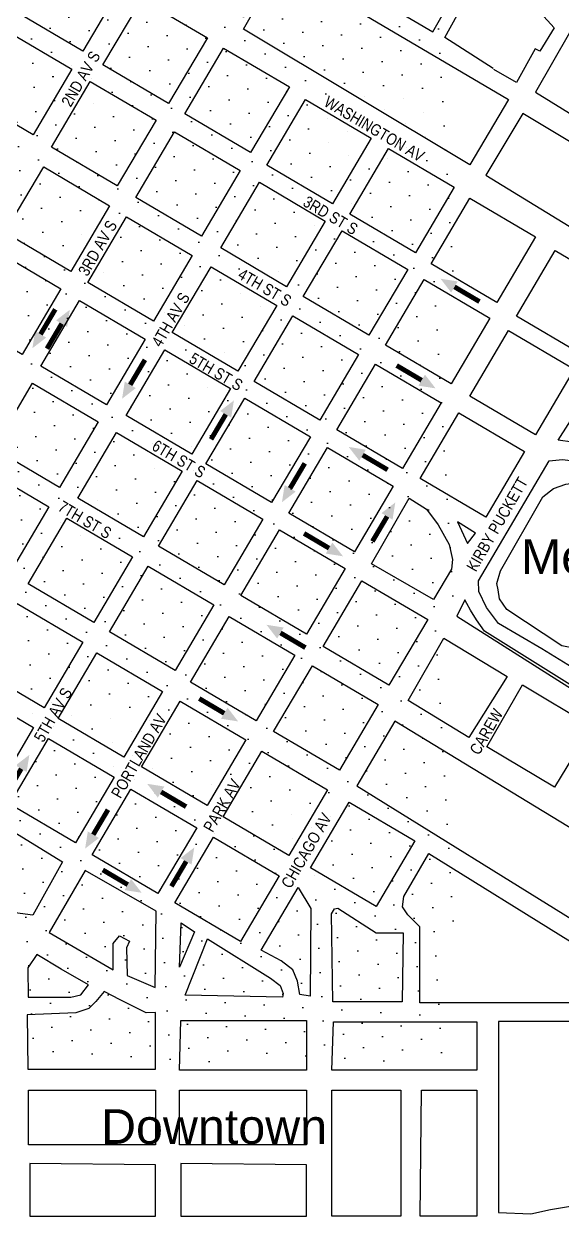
# Model space of a CAD drawing. Header units: feet. Extents: x -273 to 22785, y -15 to 12122.
# Drawn here: x 7095 to 9425, y 2707 to 7869 of the extents above; entities that cross this region are included whole.
import ezdxf

# ---------------------------------------------------------------- set-up
doc = ezdxf.new("R2010")
doc.units = ezdxf.units.FT
doc.header["$MEASUREMENT"] = 0
doc.linetypes.add('Hidden', pattern=[0.375, 0.25, -0.125])
doc.layers.add('Hyperlink Regions', color=253, linetype='Continuous', plot=False)
for name, color, linetype in [('Street Curbs', 7, 'Continuous'), ('Street Names', 7, 'Continuous'), ('Text Labels and Directions', 1, 'Hidden'), ('Traffic Direction Arrow', 7, 'Continuous')]:
    doc.layers.add(name, color=color, linetype=linetype)
doc.styles.get("Standard").update_dxf_attribs({"font": 'ARIALN.TTF'})
doc.styles.add('Titles', font='arial.ttf')

# ---------------------------------------------------------------- blocks, each defined once
blk = doc.blocks.new('Arrow')
at = {"layer": 'Street Curbs', "const_width": 23.4}
blk.add_lwpolyline([(-67.3, -0.9), (-207.4, -0.9)], dxfattribs=at)
at = {"layer": 'Street Curbs'}
blk.add_solid([(-67.3, 30.7), (10.7, -0.5), (-67.3, -31.3)], dxfattribs=at)

msp = doc.modelspace()

# ---------------------------------------------------------------- hatches: boundary and pattern name
at = {"layer": 'Hyperlink Regions'}
h = msp.add_hatch(dxfattribs=at)
h.set_pattern_fill('DOTS', color=256, scale=1500, angle=30, style=0)
h.set_pattern_definition([(30, (-6356.68, -18059.75), (-6.28006, 104.62738), [0, -93.75])])
h.paths.add_polyline_path([(3844.6, 3375.8), (8955.2, 3375.8), (8955.2, 9621.1), (3844.6, 9621.1)])

# ---------------------------------------------------------------- linework, layer by layer
at = {"layer": 'Street Curbs'}
for points in [[(8668.2, 8531.6), (8783.5, 8457.4), (8914.9, 8367.8), (9016.8, 8283.9), (9122.1, 8160.6), (9227.4, 8031.8), (9390.3, 7851.6), (9328.9, 7750.9), (9308.3, 7761.2), (9226.9, 7614.9), (9129.8, 7670.8)], [(9125.8, 7674.8), (8917.4, 7809.5), (9100.3, 8142.9), (8506.9, 8501.1)], [(9456, 7829.9), (9309, 7572.9), (10662.5, 6737.4), (10765, 6904)], [(10221.7, 5500.2), (10149.4, 5647.7), (10089.5, 5723.9), (10014.7, 5771.9), (9780.9, 5919), (9609.9, 6017.5), (9541.7, 6047.6), (9469.2, 6057.2), (9408.2, 6065.9), (9560.7, 6306.2), (9827.7, 6131.3), (9721.7, 5961.2)], [(10101.6, 4935.5), (10051.5, 4849.9), (9963, 4849.4), (9884, 4856.9), (9805.4, 4874.4), (9337.4, 5163.2), (9149.8, 5272.6), (9097.9, 5341.8), (9064.5, 5411.6), (9062.7, 5457.5), (9368.2, 5977.2), (9426.1, 5983.5), (9496.7, 5973.9), (9597.9, 5936), (9774.9, 5828.5), (9823.3, 5799)], [(9157.5, 5501.1), (9341.6, 5820.5), (9387.9, 5857.8), (9441.2, 5876.1), (9493.2, 5883.4), (9552.7, 5871.2), (9791.1, 5709.2), (9820.4, 5660.3), (9834.4, 5604)], [(9793.3, 5485.6), (9630, 5216.9), (9586.2, 5184.6), (9539.8, 5166.8), (9482.8, 5164), (9422.8, 5175.7), (9185.9, 5332.8), (9153.7, 5380.1), (9148.4, 5418), (9142.8, 5446.5), (9157.5, 5501.1)], [(7442.3, 3679.8), (7406.8, 3637.3), (7377.1, 3606.9), (7320.7, 3588.2), (7109.5, 3579), (7112.5, 3343.7), (7181.9, 3343.5)], [(7665.3, 3550.3), (7665.2, 3589.5), (7624.2, 3588), (7511.8, 3643.2), (7442.3, 3679.8)], [(7181.9, 3343.5), (7665.1, 3343.5), (7665.3, 3550.3)]]:
    msp.add_lwpolyline(points, dxfattribs=at)
for points in [[(8864.7, 7833.9), (9026.1, 8118.1), (8392.7, 8493.2), (8226.8, 8209.5)], [(7065.8, 7918.4), (7233.3, 8202.7), (7517.6, 8035.1), (7350.1, 7750.8)], [(8204.2, 8123.9), (9192.3, 7540.8), (9024.8, 7258), (8045.1, 7845.4)], [(7437.7, 7691.2), (7605.2, 7975.5), (7889.5, 7807.9), (7721.9, 7523.6)], [(6851, 7556.2), (7018.6, 7840.5), (7302.8, 7672.9), (7135.3, 7388.6)], [(7792.4, 7478.8), (7959.9, 7763.1), (8244.2, 7595.5), (8076.6, 7311.3)], [(7215.3, 7334.4), (7382.9, 7618.7), (7667.2, 7451.1), (7499.6, 7166.8)], [(8146.6, 7257.5), (8314.2, 7541.8), (8598.5, 7374.2), (8430.9, 7089.9)], [(10617.9, 6662.7), (9254.6, 7481.1), (9094.6, 7214.3), (10451.6, 6381.8)], [(7579.6, 7116.6), (7747.1, 7400.9), (8031.4, 7233.3), (7863.8, 6949)], [(8505.8, 7045.1), (8673.4, 7329.4), (8957.7, 7161.8), (8790.1, 6877.6)], [(7013.6, 6964.8), (7181.2, 7249.1), (7465.5, 7081.5), (7297.9, 6797.2)], [(7947.8, 6898.4), (8115.4, 7182.7), (8399.7, 7015.1), (8232.1, 6730.8)], [(8858.1, 6829.7), (9025.7, 7114), (9310, 6946.4), (9142.4, 6662.1)], [(7372.3, 6749.5), (7539.9, 7033.8), (7824.2, 6866.2), (7656.6, 6581.9)], [(8304.5, 6689), (8472.1, 6973.3), (8756.4, 6805.8), (8588.8, 6521.5)], [(6803.8, 6605.2), (6971.4, 6889.4), (7255.7, 6721.9), (7088.1, 6437.6)], [(9226.8, 6602.9), (9394.4, 6887.2), (9678.7, 6719.6), (9511.1, 6435.3)], [(7737.6, 6532.2), (7905.2, 6816.5), (8189.5, 6648.9), (8021.9, 6364.6)], [(8659.7, 6477.7), (8827.2, 6762), (9111.5, 6594.4), (8944, 6310.1)], [(7169.1, 6386.9), (7336.6, 6671.2), (7620.9, 6503.6), (7453.4, 6219.3)], [(8091.8, 6320.8), (8259.4, 6605.1), (8543.6, 6437.5), (8376.1, 6153.3)], [(9024.8, 6257.3), (9192.4, 6541.6), (9476.7, 6374), (9309.1, 6089.7)], [(7537.8, 6173.2), (7705.4, 6457.5), (7989.7, 6289.9), (7822.1, 6005.6)], [(8449.9, 6111.5), (8617.5, 6395.8), (8901.8, 6228.2), (8734.2, 5943.9)], [(6964.7, 6028.8), (7132.3, 6313.1), (7416.6, 6145.5), (7249, 5861.2)], [(7883.4, 5964.2), (8051, 6248.5), (8335.3, 6080.9), (8167.7, 5796.6)], [(8810.4, 5900.7), (8978, 6185), (9262.3, 6017.4), (9094.7, 5733.1)], [(7328.4, 5816), (7496, 6100.3), (7780.3, 5932.7), (7612.7, 5648.5)], [(8241.6, 5750.4), (8409.2, 6034.6), (8693.5, 5867.1), (8525.9, 5582.8)], [(6751, 5660.6), (6918.6, 5944.9), (7202.9, 5777.3), (7035.3, 5493)], [(7678.1, 5607.6), (7845.6, 5891.9), (8129.9, 5724.3), (7962.4, 5440)], [(8599.4, 5531.6), (8763.1, 5815.1), (8837.3, 5767.4), (8887.7, 5700.4), (8935.8, 5615.4), (8949.6, 5550.5), (8946.7, 5507.9), (8868.7, 5376.7)], [(7113.8, 5444.8), (7281.3, 5729.1), (7565.6, 5561.5), (7398, 5277.2)], [(8033.8, 5394.7), (8201.3, 5679), (8485.6, 5511.4), (8318, 5227.1)], [(9015.3, 5619.7), (9050.1, 5664.4), (8972.3, 5713.4)], [(7465.4, 5236.9), (7633, 5521.2), (7917.2, 5353.6), (7749.7, 5069.3)], [(8391.1, 5173.9), (8558.6, 5458.1), (8842.9, 5290.6), (8675.3, 5006.3)], [(9004.2, 5375.2), (8969.6, 5304), (9945.5, 4686.3), (9990.9, 4773), (9923, 4763.2), (9859.5, 4768.3), (9819.9, 4781.6), (9089.5, 5239.2), (9053.7, 5289), (9028, 5330.9), (9011.8, 5359.8)], [(6899.1, 5075.1), (7066.6, 5359.3), (7350.9, 5191.8), (7183.3, 4907.5)], [(7816.1, 5019.4), (7983.7, 5303.7), (8268, 5136.1), (8100.4, 4851.9)], [(9186.6, 5043.3), (9021.2, 4779), (8757.8, 4938.9), (8912.7, 5209.7)], [(7243.7, 4862), (7411.3, 5146.3), (7695.6, 4978.8), (7528, 4694.5)], [(8176.3, 4805.6), (8343.9, 5089.9), (8628.2, 4922.3), (8460.6, 4638)], [(9253.8, 5006.7), (9552.2, 4828), (9391.3, 4564.6), (9098.4, 4739.4)], [(6685.4, 4705.3), (6852.9, 4989.6), (7137.2, 4822), (6969.6, 4537.8)], [(7604.4, 4652.2), (7772, 4936.5), (8056.3, 4768.9), (7888.7, 4484.7)], [(9513.2, 3964.5), (9685, 4250.9), (8700.3, 4849.6), (8537, 4570.2)], [(7034.1, 4491.4), (7201.6, 4775.7), (7485.9, 4608.1), (7318.3, 4323.8)], [(7957.1, 4436.3), (8124.7, 4720.6), (8409, 4553), (8241.4, 4268.7)], [(7391.3, 4271.5), (7558.9, 4555.8), (7843.2, 4388.2), (7675.6, 4103.9)], [(8336, 4215.7), (8503.5, 4500), (8787.8, 4332.4), (8620.2, 4048.2)], [(6826.8, 4121.8), (6991.5, 4406.8), (7263, 4240.9), (7134.7, 4010), (7035.4, 4023.3), (6946.4, 4051.7)], [(7749, 4063.7), (7916.6, 4347.9), (8200.8, 4180.4), (8033.3, 3896.1)], [(8808.4, 3959.4), (8756.6, 4012.1), (8733.9, 4046.5), (8739.7, 4090.5), (8847.6, 4276.6), (9460.6, 3896.7), (9460.6, 3631.3), (8809.2, 3631.3)], [(7667.3, 4028.2), (7360.6, 4203.6), (7204.7, 3935.3), (7482.2, 3774), (7481.7, 3888.2), (7509.4, 3921.5), (7552.7, 3897.1), (7539, 3869.3), (7542.1, 3748.7), (7663.4, 3696.6)], [(8290.2, 3667.4), (8279.5, 3724.9), (8258.8, 3774.2), (8209.3, 3812.6), (8121.6, 3858.6), (8281.9, 4129.5), (8337.6, 4039.1), (8333.9, 3660)], [(8432.3, 3634.7), (8426, 4016.6), (8439.8, 4037.4), (8453.8, 4040.5), (8619.9, 3934.4), (8737.5, 3934.4), (8732.8, 3634.9)], [(7776.6, 3977.5), (7834.1, 3937.6), (7769.4, 3785.6)], [(7794, 3663.7), (7890.1, 3908.3), (8163.1, 3736.9), (8204.1, 3706.4), (8218, 3671), (8214.7, 3656)], [(7151.3, 3840), (7113, 3781.9), (7114.6, 3655.7), (7297.9, 3655), (7341.8, 3666.1), (7374.3, 3708.5), (7256.8, 3776.7)], [(7775.1, 3554.7), (8318.6, 3554.7), (8318.6, 3339.5), (7768.6, 3339.5)], [(8435.1, 3547.9), (9056.2, 3547.9), (9056.2, 3339.5), (8428.6, 3339.5)], [(9461.7, 2751), (9461.7, 3549.7), (9149.7, 3549.7), (9149.7, 2722.8), (9289.4, 2717.5), (9374.8, 2735.5)], [(7115.2, 3252.1), (7665.1, 3252.1), (7665.1, 3016.7), (7115.2, 3016.7)], [(7768.6, 3252.1), (8318.6, 3252.1), (8318.6, 3016.7), (7768.6, 3016.7)], [(8428.6, 3252.1), (8726.2, 3252.1), (8726.2, 2707.4), (8428.6, 2707.4)], [(8816.8, 3252.1), (9056.2, 3252.1), (9056.2, 2707.4), (8810.3, 2707.4)], [(7121.6, 2936), (7121.6, 2707.4), (7665.1, 2707.4), (7665.1, 2929.3)], [(7775.1, 2936), (7775.1, 2707.4), (8318.6, 2707.4), (8318.6, 2929.3)]]:
    msp.add_lwpolyline(points, close=True, dxfattribs=at)

# ---------------------------------------------------------------- block references
at = {"layer": 'Traffic Direction Arrow', "xscale": 0.8960000000001009, "yscale": 0.8960000000001009, "zscale": 0.8960000000001009}
for p, rotation in [((8906.6, 6760.1), 149.4509984313286), ((7137.5, 6472.5), 239.4509984313287), ((7289, 6623.1), 59.45099843132864), ((7525.5, 6253.9), 239.4509984313287), ((8869.1, 6295.9), 329.4509984313286), ((7999.1, 6230.6), 59.45099843132864), ((8509.1, 6031.9), 149.4509984313286), ((8217.3, 5805.8), 239.4509984313287), ((8697.4, 5788.7), 59.45099843132864), ((8468.3, 5569), 329.4509984313286), ((8153.4, 5262.1), 149.4509984313286), ((8014.7, 4854.2), 329.4509984313286), ((7113.8, 4696.3), 59.45099843132864), ((7637, 4573.7), 149.4509984313286), ((7365.6, 4306.4), 239.4509984313287), ((7827.6, 4295.4), 59.45099843132864), ((7597.3, 4112.4), 329.4509984313286)]:
    msp.add_blockref('Arrow', p, dxfattribs=dict(at, rotation=rotation))

# ---------------------------------------------------------------- texts
at = {"layer": 'Street Names'}
for s, rotation, p in [('2ND AV S', 59.9917, (7298, 7505)), ('WASHINGTON AV', 329.4489, (8389.5, 7516.1)), ('3RD ST S', 329.4489, (8299, 7083.6)), ('3RD AV S', 59.9917, (7370.8, 6772.5)), ('4TH ST S', 329.4489, (8017, 6769.9)), ('4TH AV S', 59.9917, (7688.4, 6465.6)), ('5TH ST S', 329.4489, (7806.2, 6405.1)), ('6TH ST S', 329.4489, (7645.1, 6027.6)), ('KIRBY PUCKETT', 59.9917, (9051.4, 5493.2)), ('7TH ST S', 329.4489, (7238.6, 5764.5)), ('5TH AV S', 59.9917, (7179.2, 4755)), ('CAREW', 59.9917, (9064.9, 4699.5)), ('PORTLAND AV', 59.9917, (7513.4, 4511.9)), ('PARK AV', 59.9917, (7912.2, 4365.3)), ('CHICAGO AV', 59.9917, (8249.4, 4121.6))]:
    msp.add_text(s, height=50, rotation=rotation, dxfattribs=at).set_placement(p)
at = {"layer": 'Text Labels and Directions', "char_height": 150, "attachment_point": 5, "style": 'Titles'}
for s, insert, width in [('Metrodome', (9776.3, 5561.8), 1065.122), ('Downtown', (7918.4, 3094.3), 983.268)]:
    msp.add_mtext(s, dxfattribs=dict(at, insert=insert, width=width))

doc.saveas('drawing.dxf')
